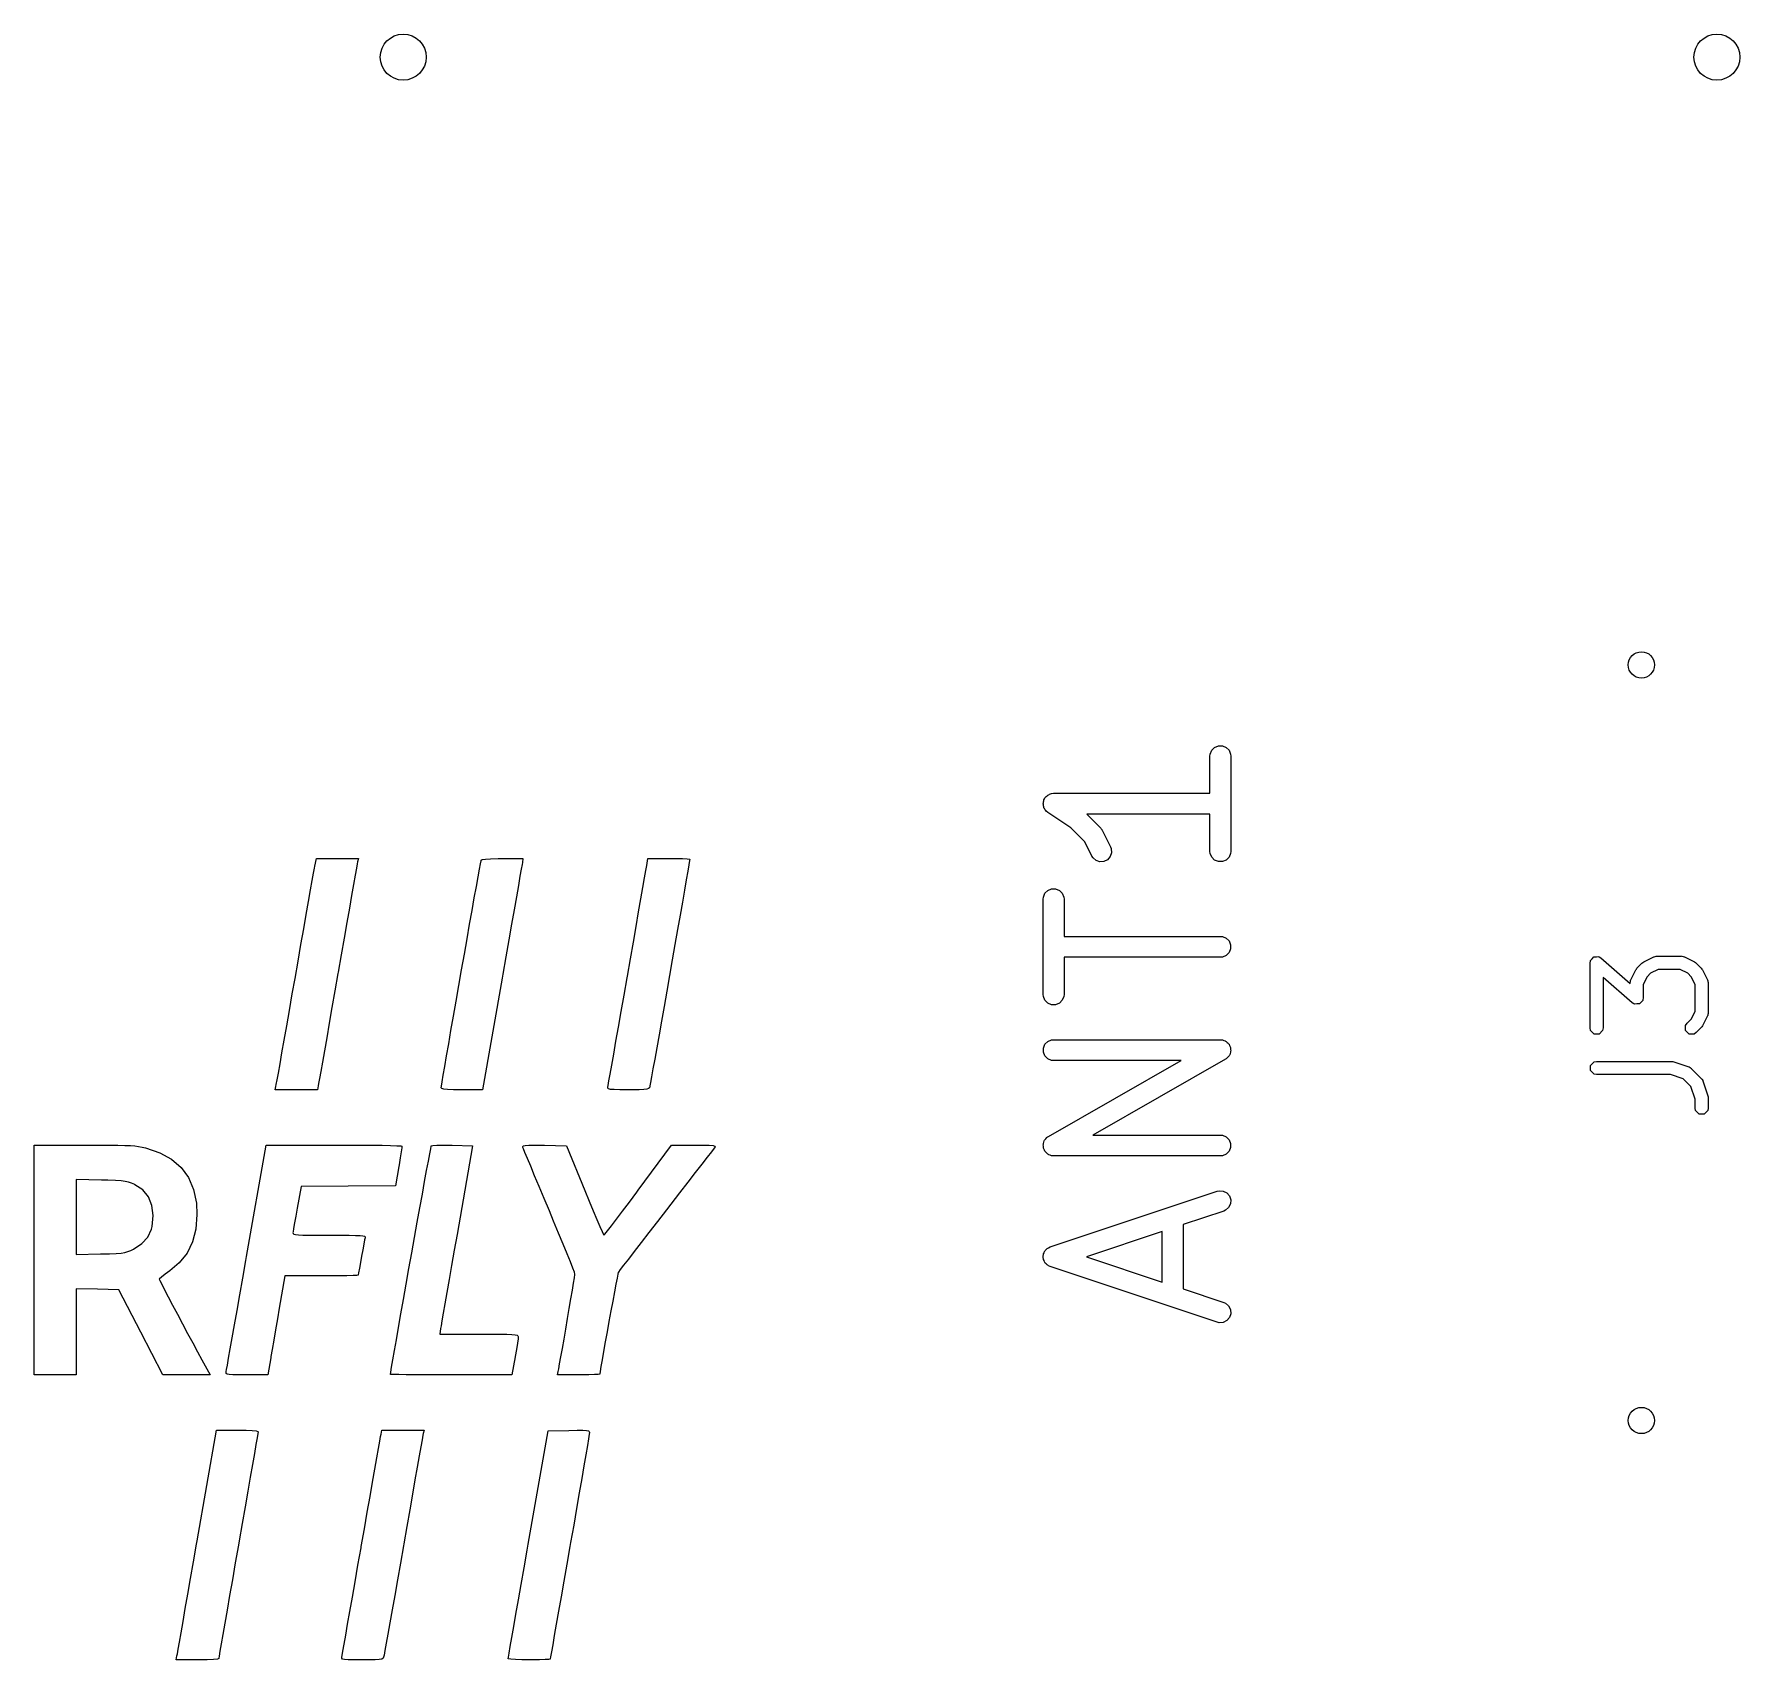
# Model space of a CAD drawing. Extents: x 4.96 to 6.62, y -4.14 to -2.94.
# Drawn here: x 6.108 to 6.619, y -3.43 to -2.943 of the extents above; entities that cross this region are included whole.
import ezdxf

# ---------------------------------------------------------------- set-up
doc = ezdxf.new("R2010")
doc.units = 0
doc.header["$MEASUREMENT"] = 0
doc.layers.add('BLACK', color=7, linetype='CONTINUOUS')

msp = doc.modelspace()

# ---------------------------------------------------------------- linework, layer by layer
at = {"layer": 'BLACK', "linetype": 'CONTINUOUS'}
for p, q in [((6.46001, -3.15905), (6.46007, -3.15844)), ((6.46001, -3.17021), (6.46001, -3.15905)), ((6.46007, -3.15844), (6.46053, -3.15731)), ((6.46053, -3.15731), (6.46139, -3.15645)), ((6.46139, -3.15645), (6.46252, -3.15598)), ((6.46252, -3.15598), (6.46374, -3.15598)), ((6.46374, -3.15598), (6.46487, -3.15645)), ((6.46487, -3.15645), (6.46573, -3.15731)), ((6.46573, -3.15731), (6.4662, -3.15844)), ((6.4662, -3.15844), (6.46626, -3.15905)), ((6.46626, -3.15905), (6.46626, -3.18762)), ((6.41001, -3.17334), (6.41007, -3.17303)), ((6.41007, -3.17364), (6.41001, -3.17334)), ((6.41007, -3.17272), (6.41018, -3.17244)), ((6.41007, -3.17303), (6.41007, -3.17272)), ((6.41007, -3.17394), (6.41007, -3.17364)), ((6.41018, -3.17423), (6.41007, -3.17394)), ((6.41018, -3.17244), (6.41024, -3.17214)), ((6.41025, -3.17453), (6.41018, -3.17423)), ((6.41024, -3.17214), (6.41041, -3.17188)), ((6.41042, -3.17479), (6.41025, -3.17453)), ((6.41041, -3.17188), (6.41053, -3.1716)), ((6.41053, -3.1716), (6.41075, -3.17138)), ((6.41075, -3.17138), (6.41092, -3.17113)), ((6.41092, -3.17113), (6.41118, -3.17095)), ((6.41118, -3.17095), (6.41139, -3.17074)), ((6.41139, -3.17074), (6.41168, -3.17062)), ((6.41168, -3.17062), (6.41193, -3.17045)), ((6.41193, -3.17045), (6.41224, -3.17039)), ((6.41224, -3.17039), (6.41252, -3.17027)), ((6.41252, -3.17027), (6.41312, -3.17021)), ((6.41312, -3.17021), (6.41313, -3.17021)), ((6.41313, -3.17021), (6.41313, -3.17021)), ((6.41313, -3.17021), (6.41313, -3.17021)), ((6.41313, -3.17021), (6.46001, -3.17021)), ((6.41053, -3.17507), (6.41042, -3.17479)), ((6.41075, -3.17529), (6.41053, -3.17507)), ((6.41092, -3.17555), (6.41075, -3.17529)), ((6.41139, -3.17593), (6.41092, -3.17555)), ((6.4114, -3.17593), (6.41139, -3.17593)), ((6.41139, -3.17593), (6.41139, -3.17593)), ((6.41828, -3.18052), (6.4114, -3.17593)), ((6.4114, -3.17593), (6.4114, -3.17593)), ((6.46001, -3.17646), (6.42306, -3.17646)), ((6.42306, -3.17646), (6.42725, -3.18065)), ((6.46001, -3.18762), (6.46001, -3.17646)), ((6.42247, -3.18471), (6.41828, -3.18052)), ((6.42462, -3.18902), (6.42247, -3.18471)), ((6.42725, -3.18065), (6.42744, -3.18089)), ((6.42744, -3.18089), (6.4275, -3.18094)), ((6.4275, -3.18094), (6.42756, -3.18104)), ((6.42756, -3.18104), (6.42763, -3.18112)), ((6.42763, -3.18112), (6.42767, -3.1812)), ((6.42767, -3.1812), (6.42783, -3.18146)), ((6.42783, -3.18146), (6.43021, -3.18622)), ((6.19174, -3.19203), (6.1922, -3.18974)), ((6.1922, -3.18974), (6.20479, -3.18974)), ((6.20479, -3.18974), (6.20456, -3.19072)), ((6.24193, -3.19005), (6.24284, -3.18989)), ((6.24284, -3.18989), (6.2444, -3.18979)), ((6.2444, -3.18979), (6.2467, -3.18974)), ((6.2467, -3.18974), (6.24794, -3.18974)), ((6.24794, -3.18974), (6.25411, -3.18974)), ((6.25411, -3.18974), (6.25393, -3.19094)), ((6.29132, -3.19115), (6.29158, -3.18974)), ((6.29158, -3.18974), (6.29785, -3.18974)), ((6.29785, -3.18974), (6.30007, -3.18975)), ((6.30007, -3.18975), (6.30195, -3.18978)), ((6.30195, -3.18978), (6.30333, -3.18983)), ((6.30333, -3.18983), (6.30405, -3.18989)), ((6.30412, -3.18992), (6.30404, -3.19038)), ((6.30405, -3.18989), (6.30412, -3.18992)), ((6.42495, -3.18953), (6.42462, -3.18902)), ((6.42587, -3.19033), (6.42495, -3.18953)), ((6.43013, -3.18917), (6.42933, -3.19009)), ((6.43052, -3.18801), (6.43013, -3.18917)), ((6.43021, -3.18622), (6.43043, -3.18679)), ((6.43043, -3.18679), (6.43052, -3.18801)), ((6.46007, -3.18823), (6.46001, -3.18762)), ((6.46053, -3.18936), (6.46007, -3.18823)), ((6.46139, -3.19022), (6.46053, -3.18936)), ((6.46573, -3.18936), (6.46487, -3.19022)), ((6.4662, -3.18823), (6.46573, -3.18936)), ((6.46626, -3.18762), (6.4662, -3.18823)), ((6.19096, -3.19633), (6.19135, -3.19413)), ((6.19135, -3.19413), (6.19162, -3.19266)), ((6.19162, -3.19266), (6.19174, -3.19203)), ((6.20383, -3.19475), (6.20334, -3.1975)), ((6.2042, -3.19267), (6.20383, -3.19475)), ((6.20445, -3.1913), (6.2042, -3.19267)), ((6.20456, -3.19072), (6.20445, -3.1913)), ((6.24065, -3.19525), (6.24107, -3.19295)), ((6.24107, -3.19295), (6.24137, -3.19132)), ((6.24137, -3.19132), (6.24155, -3.19042)), ((6.24155, -3.19042), (6.24158, -3.19028)), ((6.24158, -3.19028), (6.24193, -3.19005)), ((6.25322, -3.19507), (6.25273, -3.19785)), ((6.25358, -3.19295), (6.25322, -3.19507)), ((6.25383, -3.19155), (6.25358, -3.19295)), ((6.25393, -3.19094), (6.25383, -3.19155)), ((6.29056, -3.19554), (6.29094, -3.19334)), ((6.29094, -3.19334), (6.2912, -3.19186)), ((6.2912, -3.19186), (6.29132, -3.19117)), ((6.29132, -3.19117), (6.29132, -3.19115)), ((6.3035, -3.19357), (6.30305, -3.19613)), ((6.30383, -3.19163), (6.3035, -3.19357)), ((6.30404, -3.19038), (6.30383, -3.19163)), ((6.42703, -3.19072), (6.42587, -3.19033)), ((6.42824, -3.19063), (6.42703, -3.19072)), ((6.42933, -3.19009), (6.42824, -3.19063)), ((6.46252, -3.19068), (6.46139, -3.19022)), ((6.46374, -3.19068), (6.46252, -3.19068)), ((6.46487, -3.19022), (6.46374, -3.19068)), ((6.18985, -3.20258), (6.19046, -3.19917)), ((6.19046, -3.19917), (6.19096, -3.19633)), ((6.20334, -3.1975), (6.20275, -3.20082)), ((6.23953, -3.2015), (6.24014, -3.19812)), ((6.24014, -3.19812), (6.24065, -3.19525)), ((6.25273, -3.19785), (6.25215, -3.20121)), ((6.28946, -3.20179), (6.29006, -3.19838)), ((6.29006, -3.19838), (6.29056, -3.19554)), ((6.30251, -3.19924), (6.30189, -3.2028)), ((6.30305, -3.19613), (6.30251, -3.19924)), ((6.41007, -3.2013), (6.41053, -3.20017)), ((6.41053, -3.20017), (6.41139, -3.19931)), ((6.41139, -3.19931), (6.41252, -3.19884)), ((6.41252, -3.19884), (6.41374, -3.19884)), ((6.41374, -3.19884), (6.41487, -3.19931)), ((6.41487, -3.19931), (6.41573, -3.20017)), ((6.41573, -3.20017), (6.4162, -3.2013)), ((6.18916, -3.2065), (6.18985, -3.20258)), ((6.20208, -3.20466), (6.20132, -3.20895)), ((6.20275, -3.20082), (6.20208, -3.20466)), ((6.23813, -3.20944), (6.23886, -3.2053)), ((6.23886, -3.2053), (6.23953, -3.2015)), ((6.25147, -3.20509), (6.25071, -3.20942)), ((6.25215, -3.20121), (6.25147, -3.20509)), ((6.28877, -3.20571), (6.28946, -3.20179)), ((6.30189, -3.2028), (6.3012, -3.20675)), ((6.41001, -3.2019), (6.41007, -3.2013)), ((6.41001, -3.23048), (6.41001, -3.2019)), ((6.4162, -3.2013), (6.41626, -3.2019)), ((6.41626, -3.2019), (6.41626, -3.21307)), ((6.1884, -3.21084), (6.18916, -3.2065)), ((6.20132, -3.20895), (6.20051, -3.21361)), ((6.23735, -3.21384), (6.23813, -3.20944)), ((6.25071, -3.20942), (6.24989, -3.21413)), ((6.28719, -3.21478), (6.28801, -3.21006)), ((6.28801, -3.21006), (6.28877, -3.20571)), ((6.3012, -3.20675), (6.30045, -3.211)), ((6.1867, -3.22051), (6.18757, -3.21554)), ((6.18757, -3.21554), (6.1884, -3.21084)), ((6.20051, -3.21361), (6.19964, -3.21858)), ((6.23654, -3.21842), (6.23735, -3.21384)), ((6.24989, -3.21413), (6.24901, -3.21915)), ((6.28631, -3.21979), (6.28719, -3.21478)), ((6.29967, -3.21548), (6.29885, -3.2201)), ((6.30045, -3.211), (6.29967, -3.21548)), ((6.41626, -3.21307), (6.46313, -3.21307)), ((6.46313, -3.21307), (6.46374, -3.21313)), ((6.46374, -3.21313), (6.46487, -3.21359)), ((6.46487, -3.21359), (6.46573, -3.21445)), ((6.46573, -3.21445), (6.4662, -3.21558)), ((6.1858, -3.22569), (6.1867, -3.22051)), ((6.19964, -3.21858), (6.19872, -3.22379)), ((6.23572, -3.2231), (6.23654, -3.21842)), ((6.24901, -3.21915), (6.24809, -3.22442)), ((6.2854, -3.22503), (6.28631, -3.21979)), ((6.29885, -3.2201), (6.29803, -3.22479)), ((6.46313, -3.21932), (6.41626, -3.21932)), ((6.41626, -3.21932), (6.41626, -3.23048)), ((6.46374, -3.21926), (6.46313, -3.21932)), ((6.46487, -3.21879), (6.46374, -3.21926)), ((6.46573, -3.21793), (6.46487, -3.21879)), ((6.4662, -3.2168), (6.46573, -3.21793)), ((6.4662, -3.21558), (6.4662, -3.2168)), ((6.5739, -3.221), (6.57401, -3.22045)), ((6.57401, -3.22037), (6.57403, -3.22034)), ((6.57401, -3.22045), (6.57401, -3.22037)), ((6.57403, -3.22034), (6.57405, -3.22025)), ((6.57405, -3.22025), (6.57454, -3.21976)), ((6.57454, -3.21976), (6.575, -3.21924)), ((6.575, -3.21924), (6.57507, -3.21923)), ((6.57507, -3.21923), (6.57512, -3.21918)), ((6.57512, -3.21918), (6.57581, -3.21918)), ((6.57581, -3.21918), (6.5765, -3.21914)), ((6.5765, -3.21914), (6.57658, -3.21918)), ((6.57658, -3.21918), (6.57662, -3.21918)), ((6.57662, -3.21918), (6.57668, -3.21924)), ((6.57668, -3.21924), (6.57717, -3.21952)), ((6.57717, -3.21952), (6.5859, -3.22716)), ((6.58999, -3.22074), (6.59299, -3.21924)), ((6.59299, -3.21924), (6.59308, -3.21922)), ((6.59308, -3.21922), (6.59311, -3.21918)), ((6.59311, -3.21918), (6.59342, -3.21912)), ((6.59342, -3.21912), (6.59373, -3.21904)), ((6.59373, -3.21904), (6.59377, -3.21905)), ((6.59377, -3.21905), (6.59387, -3.21903)), ((6.59387, -3.21903), (6.60137, -3.21903)), ((6.60137, -3.21903), (6.60146, -3.21905)), ((6.60146, -3.21905), (6.60151, -3.21904)), ((6.60151, -3.21904), (6.60181, -3.21912)), ((6.60181, -3.21912), (6.60212, -3.21918)), ((6.60212, -3.21918), (6.60215, -3.21922)), ((6.60215, -3.21922), (6.60225, -3.21924)), ((6.60225, -3.21924), (6.60525, -3.22074)), ((6.18499, -3.23031), (6.1858, -3.22569)), ((6.19866, -3.22416), (6.19774, -3.22939)), ((6.19872, -3.22379), (6.19866, -3.22416)), ((6.23489, -3.22781), (6.23572, -3.2231)), ((6.24789, -3.22558), (6.24203, -3.25902)), ((6.24809, -3.22442), (6.24789, -3.22558)), ((6.28441, -3.23065), (6.28532, -3.22545)), ((6.28532, -3.22545), (6.2854, -3.22503)), ((6.29803, -3.22479), (6.29721, -3.22946)), ((6.5739, -3.2405), (6.5739, -3.221)), ((6.58657, -3.23298), (6.57784, -3.22534)), ((6.57784, -3.22534), (6.57784, -3.2405)), ((6.58611, -3.22612), (6.58761, -3.22312)), ((6.58761, -3.22312), (6.5878, -3.22287)), ((6.5878, -3.22287), (6.58798, -3.22261)), ((6.58798, -3.22261), (6.58948, -3.22111)), ((6.58948, -3.22111), (6.58974, -3.22093)), ((6.58974, -3.22093), (6.58999, -3.22074)), ((6.59099, -3.22517), (6.58984, -3.22747)), ((6.59203, -3.22412), (6.59099, -3.22517)), ((6.59433, -3.22297), (6.59203, -3.22412)), ((6.6009, -3.22297), (6.59433, -3.22297)), ((6.6032, -3.22412), (6.6009, -3.22297)), ((6.60425, -3.22517), (6.6032, -3.22412)), ((6.6054, -3.22747), (6.60425, -3.22517)), ((6.60525, -3.22074), (6.6055, -3.22094)), ((6.6055, -3.22094), (6.60576, -3.22111)), ((6.60576, -3.22111), (6.60726, -3.22261)), ((6.60726, -3.22261), (6.60743, -3.22287)), ((6.60743, -3.22287), (6.60763, -3.22312)), ((6.60763, -3.22312), (6.60913, -3.22612)), ((6.18412, -3.23524), (6.18499, -3.23031)), ((6.19774, -3.22939), (6.19687, -3.23439)), ((6.23408, -3.23245), (6.23489, -3.22781)), ((6.28354, -3.2356), (6.28441, -3.23065)), ((6.29721, -3.22946), (6.2964, -3.23404)), ((6.41007, -3.23109), (6.41001, -3.23048)), ((6.41626, -3.23048), (6.4162, -3.23109)), ((6.5859, -3.22686), (6.58599, -3.22656)), ((6.58592, -3.22691), (6.5859, -3.22686)), ((6.5859, -3.227), (6.58592, -3.22691)), ((6.5859, -3.22716), (6.5859, -3.227)), ((6.58599, -3.22656), (6.58605, -3.22625)), ((6.58605, -3.22625), (6.58608, -3.22622)), ((6.58608, -3.22622), (6.58611, -3.22612)), ((6.58984, -3.22747), (6.58984, -3.2315)), ((6.6054, -3.23554), (6.6054, -3.22747)), ((6.60913, -3.22612), (6.60915, -3.22622)), ((6.60915, -3.22622), (6.60918, -3.22625)), ((6.60918, -3.22625), (6.60925, -3.22656)), ((6.60925, -3.22656), (6.60933, -3.22686)), ((6.60933, -3.22686), (6.60932, -3.22691)), ((6.60932, -3.22691), (6.60933, -3.227)), ((6.60933, -3.227), (6.60933, -3.236)), ((6.18331, -3.23987), (6.18412, -3.23524)), ((6.19687, -3.23439), (6.19605, -3.2391)), ((6.23329, -3.23696), (6.23408, -3.23245)), ((6.28273, -3.24025), (6.28354, -3.2356)), ((6.2964, -3.23404), (6.29562, -3.23845)), ((6.41053, -3.23221), (6.41007, -3.23109)), ((6.41139, -3.23307), (6.41053, -3.23221)), ((6.41252, -3.23354), (6.41139, -3.23307)), ((6.41374, -3.23354), (6.41252, -3.23354)), ((6.41487, -3.23307), (6.41374, -3.23354)), ((6.41573, -3.23221), (6.41487, -3.23307)), ((6.4162, -3.23109), (6.41573, -3.23221)), ((6.58706, -3.23326), (6.58657, -3.23298)), ((6.58712, -3.23332), (6.58706, -3.23326)), ((6.58716, -3.23332), (6.58712, -3.23332)), ((6.58724, -3.23337), (6.58716, -3.23332)), ((6.58793, -3.23332), (6.58724, -3.23337)), ((6.58862, -3.23332), (6.58793, -3.23332)), ((6.58867, -3.23327), (6.58862, -3.23332)), ((6.58874, -3.23327), (6.58867, -3.23327)), ((6.5892, -3.23274), (6.58874, -3.23327)), ((6.58969, -3.23225), (6.5892, -3.23274)), ((6.58971, -3.23216), (6.58969, -3.23225)), ((6.58973, -3.23213), (6.58971, -3.23216)), ((6.58984, -3.2315), (6.58973, -3.23205)), ((6.58973, -3.23205), (6.58973, -3.23213)), ((6.60425, -3.23783), (6.6054, -3.23554)), ((6.18256, -3.24413), (6.18331, -3.23987)), ((6.19605, -3.2391), (6.19529, -3.24343)), ((6.23254, -3.24125), (6.23329, -3.23696)), ((6.28198, -3.24451), (6.28273, -3.24025)), ((6.29562, -3.23845), (6.29489, -3.24261)), ((6.57405, -3.24125), (6.5739, -3.2405)), ((6.57784, -3.2405), (6.57769, -3.24125)), ((6.60255, -3.23975), (6.60297, -3.23911)), ((6.60255, -3.24125), (6.60255, -3.23975)), ((6.60297, -3.23911), (6.60425, -3.23783)), ((6.60726, -3.24039), (6.60576, -3.24189)), ((6.60743, -3.24013), (6.60726, -3.24039)), ((6.60763, -3.23988), (6.60743, -3.24013)), ((6.60913, -3.23688), (6.60763, -3.23988)), ((6.60915, -3.23679), (6.60913, -3.23688)), ((6.60918, -3.23675), (6.60915, -3.23679)), ((6.60925, -3.23644), (6.60918, -3.23675)), ((6.60933, -3.23614), (6.60925, -3.23644)), ((6.60933, -3.236), (6.60932, -3.2361)), ((6.60932, -3.2361), (6.60933, -3.23614)), ((6.18189, -3.24795), (6.18256, -3.24413)), ((6.19529, -3.24343), (6.1946, -3.24733)), ((6.23122, -3.24885), (6.23185, -3.24524)), ((6.23185, -3.24524), (6.23254, -3.24125)), ((6.28131, -3.24832), (6.28198, -3.24451)), ((6.29489, -3.24261), (6.29421, -3.24643)), ((6.41007, -3.24653), (6.41053, -3.24541)), ((6.41053, -3.24541), (6.41139, -3.24454)), ((6.41139, -3.24454), (6.41252, -3.24408)), ((6.41252, -3.24408), (6.41313, -3.24402)), ((6.41313, -3.24402), (6.46313, -3.24402)), ((6.46313, -3.24402), (6.46329, -3.24403)), ((6.46329, -3.24403), (6.46335, -3.24403)), ((6.46335, -3.24403), (6.46343, -3.24405)), ((6.46343, -3.24405), (6.46374, -3.24408)), ((6.46374, -3.24408), (6.46412, -3.24424)), ((6.46412, -3.24424), (6.46453, -3.24435)), ((6.46453, -3.24435), (6.46468, -3.24447)), ((6.46468, -3.24447), (6.46487, -3.24454)), ((6.46487, -3.24454), (6.46516, -3.24484)), ((6.46516, -3.24484), (6.46549, -3.24509)), ((6.46549, -3.24509), (6.46559, -3.24527)), ((6.46559, -3.24527), (6.46573, -3.24541)), ((6.46573, -3.24541), (6.46589, -3.24579)), ((6.46589, -3.24579), (6.46609, -3.24615)), ((6.46609, -3.24615), (6.46612, -3.24635)), ((6.57512, -3.24232), (6.57405, -3.24125)), ((6.57662, -3.24232), (6.57512, -3.24232)), ((6.57769, -3.24125), (6.57662, -3.24232)), ((6.60361, -3.24232), (6.60255, -3.24125)), ((6.60512, -3.24232), (6.60361, -3.24232)), ((6.60576, -3.24189), (6.60512, -3.24232)), ((6.18081, -3.254), (6.1813, -3.25126)), ((6.1813, -3.25126), (6.18189, -3.24795)), ((6.19401, -3.25071), (6.19351, -3.25353)), ((6.1946, -3.24733), (6.19401, -3.25071)), ((6.23068, -3.25201), (6.23122, -3.24885)), ((6.28073, -3.25162), (6.28131, -3.24832)), ((6.2936, -3.24985), (6.29308, -3.25278)), ((6.29421, -3.24643), (6.2936, -3.24985)), ((6.41007, -3.24775), (6.41007, -3.24653)), ((6.41053, -3.24888), (6.41007, -3.24775)), ((6.41139, -3.24974), (6.41053, -3.24888)), ((6.41252, -3.25021), (6.41139, -3.24974)), ((6.41158, -3.273), (6.45136, -3.25027)), ((6.41313, -3.25027), (6.41252, -3.25021)), ((6.45136, -3.25027), (6.41313, -3.25027)), ((6.46468, -3.24986), (6.4249, -3.27259)), ((6.46481, -3.24976), (6.46468, -3.24986)), ((6.46487, -3.24974), (6.46481, -3.24976)), ((6.46493, -3.24968), (6.46487, -3.24974)), ((6.46518, -3.2495), (6.46493, -3.24968)), ((6.46544, -3.24917), (6.46518, -3.2495)), ((6.46573, -3.24888), (6.46544, -3.24917)), ((6.46581, -3.24869), (6.46573, -3.24888)), ((6.46593, -3.24854), (6.46581, -3.24869)), ((6.46604, -3.24814), (6.46593, -3.24854)), ((6.4662, -3.24775), (6.46604, -3.24814)), ((6.46612, -3.24635), (6.4662, -3.24653)), ((6.4662, -3.24653), (6.4662, -3.24695)), ((6.4662, -3.24695), (6.46625, -3.24736)), ((6.46625, -3.24736), (6.4662, -3.24755)), ((6.4662, -3.24755), (6.4662, -3.24775)), ((6.57405, -3.25175), (6.57512, -3.25068)), ((6.57512, -3.25068), (6.57587, -3.25053)), ((6.57587, -3.25053), (6.59837, -3.25053)), ((6.59837, -3.25053), (6.59868, -3.25059)), ((6.59868, -3.25059), (6.59899, -3.25063)), ((6.59899, -3.25063), (6.60349, -3.25213)), ((6.18019, -3.25746), (6.18044, -3.25609)), ((6.18044, -3.25609), (6.18081, -3.254)), ((6.19313, -3.25569), (6.19287, -3.25714)), ((6.19351, -3.25353), (6.19313, -3.25569)), ((6.22989, -3.25662), (6.23023, -3.25462)), ((6.23023, -3.25462), (6.23068, -3.25201)), ((6.27964, -3.25771), (6.27988, -3.25638)), ((6.27988, -3.25638), (6.28025, -3.25433)), ((6.28025, -3.25433), (6.28073, -3.25162)), ((6.29266, -3.25514), (6.29236, -3.25685)), ((6.29308, -3.25278), (6.29266, -3.25514)), ((6.57405, -3.25325), (6.57405, -3.25175)), ((6.57512, -3.25432), (6.57405, -3.25325)), ((6.57587, -3.25447), (6.57512, -3.25432)), ((6.59805, -3.25447), (6.57587, -3.25447)), ((6.6018, -3.25572), (6.59805, -3.25447)), ((6.60415, -3.25806), (6.6018, -3.25572)), ((6.60349, -3.25213), (6.60357, -3.25218)), ((6.60357, -3.25218), (6.60362, -3.25218)), ((6.60362, -3.25218), (6.60388, -3.25236)), ((6.60388, -3.25236), (6.60416, -3.25251)), ((6.60416, -3.25251), (6.60418, -3.25255)), ((6.60418, -3.25255), (6.60426, -3.25261)), ((6.60426, -3.25261), (6.60726, -3.25561)), ((6.60726, -3.25561), (6.60731, -3.25569)), ((6.60731, -3.25569), (6.60735, -3.25571)), ((6.60735, -3.25571), (6.60751, -3.25598)), ((6.60751, -3.25598), (6.60768, -3.25624)), ((6.60768, -3.25624), (6.60768, -3.25629)), ((6.60768, -3.25629), (6.60773, -3.25638)), ((6.60773, -3.25638), (6.60923, -3.26088)), ((6.17984, -3.25902), (6.18008, -3.25804)), ((6.1925, -3.25902), (6.17984, -3.25902)), ((6.18008, -3.25804), (6.18019, -3.25746)), ((6.19274, -3.25782), (6.1925, -3.25902)), ((6.19275, -3.25781), (6.19274, -3.25782)), ((6.19287, -3.25714), (6.19275, -3.25781)), ((6.22961, -3.25844), (6.22968, -3.25792)), ((6.22976, -3.25866), (6.22961, -3.25844)), ((6.22968, -3.25792), (6.22989, -3.25662)), ((6.23035, -3.25883), (6.22976, -3.25866)), ((6.23149, -3.25894), (6.23035, -3.25883)), ((6.23327, -3.259), (6.23149, -3.25894)), ((6.23582, -3.25902), (6.23327, -3.259)), ((6.24203, -3.25902), (6.23582, -3.25902)), ((6.27954, -3.25826), (6.27964, -3.25771)), ((6.27954, -3.25856), (6.27954, -3.25826)), ((6.27954, -3.25826), (6.27954, -3.25826)), ((6.27977, -3.25877), (6.27954, -3.25856)), ((6.28037, -3.2589), (6.27977, -3.25877)), ((6.28147, -3.25898), (6.28037, -3.2589)), ((6.28318, -3.25901), (6.28147, -3.25898)), ((6.28563, -3.25902), (6.28318, -3.25901)), ((6.28679, -3.25902), (6.28563, -3.25902)), ((6.28891, -3.25901), (6.28679, -3.25902)), ((6.29035, -3.25896), (6.28891, -3.25901)), ((6.29126, -3.25886), (6.29035, -3.25896)), ((6.29177, -3.25869), (6.29126, -3.25886)), ((6.29201, -3.25842), (6.29177, -3.25869)), ((6.29213, -3.25804), (6.29201, -3.25842)), ((6.29217, -3.25783), (6.29213, -3.25804)), ((6.29236, -3.25685), (6.29217, -3.25783)), ((6.6054, -3.26182), (6.60415, -3.25806)), ((6.60923, -3.26088), (6.60927, -3.26119)), ((6.60927, -3.26119), (6.60933, -3.2615)), ((6.60933, -3.2615), (6.60933, -3.2645)), ((6.6054, -3.2645), (6.6054, -3.26182)), ((6.60555, -3.26525), (6.6054, -3.2645)), ((6.60661, -3.26632), (6.60555, -3.26525)), ((6.60812, -3.26632), (6.60661, -3.26632)), ((6.60918, -3.26525), (6.60812, -3.26632)), ((6.60933, -3.2645), (6.60918, -3.26525)), ((6.1076, -3.30834), (6.1076, -3.27558)), ((6.1076, -3.27558), (6.12257, -3.27558)), ((6.12257, -3.27558), (6.12665, -3.27558)), ((6.12665, -3.27558), (6.12998, -3.2756)), ((6.12998, -3.2756), (6.13265, -3.27563)), ((6.13265, -3.27563), (6.13477, -3.27568)), ((6.13477, -3.27568), (6.13645, -3.27576)), ((6.13645, -3.27576), (6.1378, -3.27587)), ((6.1378, -3.27587), (6.13893, -3.27602)), ((6.13893, -3.27602), (6.13994, -3.27621)), ((6.13994, -3.27621), (6.14094, -3.27645)), ((6.14094, -3.27645), (6.14098, -3.27646)), ((6.14098, -3.27646), (6.14525, -3.27789)), ((6.17124, -3.30902), (6.1771, -3.27558)), ((6.1771, -3.27558), (6.19747, -3.27558)), ((6.19747, -3.27558), (6.20159, -3.27559)), ((6.20159, -3.27559), (6.20543, -3.2756)), ((6.20543, -3.2756), (6.20891, -3.27563)), ((6.20891, -3.27563), (6.21194, -3.27567)), ((6.21194, -3.27567), (6.21443, -3.27572)), ((6.21443, -3.27572), (6.21631, -3.27578)), ((6.21631, -3.27578), (6.21747, -3.27584)), ((6.21747, -3.27584), (6.21785, -3.2759)), ((6.21779, -3.27643), (6.2176, -3.27765)), ((6.21785, -3.2759), (6.21779, -3.27643)), ((6.22615, -3.27823), (6.22645, -3.27669)), ((6.22645, -3.27669), (6.22661, -3.27589)), ((6.22661, -3.27589), (6.22663, -3.27579)), ((6.22663, -3.27579), (6.22713, -3.27572)), ((6.22713, -3.27572), (6.22834, -3.27566)), ((6.22834, -3.27566), (6.23009, -3.27565)), ((6.23009, -3.27565), (6.23221, -3.27566)), ((6.23221, -3.27566), (6.23294, -3.27567)), ((6.23294, -3.27567), (6.23902, -3.2758)), ((6.23902, -3.2758), (6.23435, -3.30237)), ((6.25409, -3.27603), (6.25428, -3.27583)), ((6.25412, -3.27633), (6.25409, -3.27603)), ((6.25426, -3.2767), (6.25412, -3.27633)), ((6.25471, -3.27783), (6.25426, -3.2767)), ((6.25428, -3.27583), (6.25482, -3.2757)), ((6.25482, -3.2757), (6.25582, -3.27564)), ((6.25582, -3.27564), (6.25741, -3.27563)), ((6.25741, -3.27563), (6.25972, -3.27566)), ((6.25972, -3.27566), (6.26055, -3.27567)), ((6.26055, -3.27567), (6.2672, -3.2758)), ((6.2672, -3.2758), (6.27264, -3.28919)), ((6.28867, -3.2891), (6.29867, -3.27561)), ((6.29867, -3.27561), (6.30534, -3.27559)), ((6.30534, -3.27559), (6.30802, -3.2756)), ((6.30802, -3.2756), (6.30991, -3.27566)), ((6.30991, -3.27566), (6.31109, -3.27576)), ((6.31138, -3.27652), (6.31057, -3.27757)), ((6.31109, -3.27576), (6.31165, -3.27591)), ((6.3117, -3.27609), (6.31138, -3.27652)), ((6.31165, -3.27591), (6.3117, -3.27609)), ((6.41001, -3.2755), (6.41007, -3.2753)), ((6.41007, -3.27591), (6.41001, -3.2755)), ((6.41007, -3.2751), (6.41023, -3.27472)), ((6.41007, -3.2753), (6.41007, -3.2751)), ((6.41007, -3.27632), (6.41007, -3.27591)), ((6.41014, -3.27651), (6.41007, -3.27632)), ((6.41017, -3.27671), (6.41014, -3.27651)), ((6.41037, -3.27707), (6.41017, -3.27671)), ((6.41023, -3.27472), (6.41033, -3.27432)), ((6.41033, -3.27432), (6.41046, -3.27416)), ((6.41046, -3.27416), (6.41053, -3.27398)), ((6.41053, -3.27398), (6.41083, -3.27368)), ((6.41083, -3.27368), (6.41108, -3.27336)), ((6.41108, -3.27336), (6.41134, -3.27317)), ((6.41134, -3.27317), (6.41139, -3.27312)), ((6.41139, -3.27312), (6.41145, -3.27309)), ((6.41145, -3.27309), (6.41158, -3.273)), ((6.4249, -3.27259), (6.46313, -3.27259)), ((6.46313, -3.27259), (6.46374, -3.27265)), ((6.46374, -3.27265), (6.46487, -3.27312)), ((6.46487, -3.27312), (6.46573, -3.27398)), ((6.46573, -3.27398), (6.4662, -3.2751)), ((6.4662, -3.27632), (6.46573, -3.27745)), ((6.4662, -3.2751), (6.4662, -3.27632)), ((6.14525, -3.27789), (6.14882, -3.27984)), ((6.14882, -3.27984), (6.1517, -3.28232)), ((6.21688, -3.282), (6.2159, -3.28777)), ((6.21697, -3.28148), (6.21688, -3.282)), ((6.21732, -3.27939), (6.21697, -3.28148)), ((6.2176, -3.27765), (6.21732, -3.27939)), ((6.22523, -3.28323), (6.22575, -3.28044)), ((6.22575, -3.28044), (6.22615, -3.27823)), ((6.25544, -3.27961), (6.25471, -3.27783)), ((6.25642, -3.28196), (6.25544, -3.27961)), ((6.25759, -3.28479), (6.25642, -3.28196)), ((6.30772, -3.28129), (6.30576, -3.28383)), ((6.30934, -3.27919), (6.30772, -3.28129)), ((6.31057, -3.27757), (6.30934, -3.27919)), ((6.41053, -3.27745), (6.41037, -3.27707)), ((6.41067, -3.27759), (6.41053, -3.27745)), ((6.41077, -3.27776), (6.41067, -3.27759)), ((6.4111, -3.27802), (6.41077, -3.27776)), ((6.41139, -3.27831), (6.4111, -3.27802)), ((6.41158, -3.27839), (6.41139, -3.27831)), ((6.41174, -3.27851), (6.41158, -3.27839)), ((6.41214, -3.27862), (6.41174, -3.27851)), ((6.41252, -3.27878), (6.41214, -3.27862)), ((6.41283, -3.27881), (6.41252, -3.27878)), ((6.41291, -3.27883), (6.41283, -3.27881)), ((6.41297, -3.27882), (6.41291, -3.27883)), ((6.41313, -3.27884), (6.41297, -3.27882)), ((6.46313, -3.27884), (6.41313, -3.27884)), ((6.46374, -3.27878), (6.46313, -3.27884)), ((6.46487, -3.27831), (6.46374, -3.27878)), ((6.46573, -3.27745), (6.46487, -3.27831)), ((6.12776, -3.28611), (6.12024, -3.28595)), ((6.12024, -3.28595), (6.12024, -3.30834)), ((6.12969, -3.28615), (6.12776, -3.28611)), ((6.13197, -3.28622), (6.12969, -3.28615)), ((6.13366, -3.28632), (6.13197, -3.28622)), ((6.13491, -3.28647), (6.13366, -3.28632)), ((6.13591, -3.28669), (6.13491, -3.28647)), ((6.1368, -3.287), (6.13591, -3.28669)), ((6.13777, -3.28743), (6.1368, -3.287)), ((6.1517, -3.28232), (6.15388, -3.28532)), ((6.15388, -3.28532), (6.15539, -3.28887)), ((6.22396, -3.29027), (6.22463, -3.28654)), ((6.22463, -3.28654), (6.22523, -3.28323)), ((6.25894, -3.28802), (6.25759, -3.28479)), ((6.30353, -3.28672), (6.30106, -3.28991)), ((6.30576, -3.28383), (6.30353, -3.28672)), ((6.13783, -3.28746), (6.13777, -3.28743)), ((6.14014, -3.28901), (6.13783, -3.28746)), ((6.14185, -3.29113), (6.14014, -3.28901)), ((6.14291, -3.29372), (6.14185, -3.29113)), ((6.15539, -3.28887), (6.15622, -3.29297)), ((6.18761, -3.288), (6.18641, -3.29453)), ((6.20175, -3.28788), (6.18761, -3.288)), ((6.2159, -3.28777), (6.20175, -3.28788)), ((6.22322, -3.29435), (6.22396, -3.29027)), ((6.26043, -3.29156), (6.25894, -3.28802)), ((6.26202, -3.29533), (6.26043, -3.29156)), ((6.27264, -3.28919), (6.27395, -3.29239)), ((6.286, -3.29269), (6.2882, -3.28973)), ((6.2882, -3.28973), (6.28867, -3.2891)), ((6.30106, -3.28991), (6.29842, -3.29333)), ((6.41214, -3.30608), (6.46214, -3.28942)), ((6.46214, -3.28942), (6.46274, -3.28928)), ((6.46274, -3.28928), (6.46396, -3.28937)), ((6.46396, -3.28937), (6.46505, -3.28991)), ((6.46505, -3.28991), (6.46585, -3.29083)), ((6.46585, -3.29083), (6.46623, -3.29199)), ((6.46623, -3.29199), (6.46614, -3.29321)), ((6.1433, -3.2967), (6.14291, -3.29372)), ((6.14297, -3.29996), (6.1433, -3.2967)), ((6.15641, -3.29639), (6.15609, -3.30077)), ((6.15622, -3.29297), (6.15641, -3.29639)), ((6.18599, -3.29686), (6.18563, -3.29893)), ((6.18641, -3.29453), (6.18599, -3.29686)), ((6.22243, -3.29871), (6.22322, -3.29435)), ((6.26329, -3.29837), (6.26202, -3.29533)), ((6.27395, -3.29239), (6.27516, -3.29532)), ((6.27516, -3.29532), (6.27624, -3.29788)), ((6.28216, -3.29779), (6.28397, -3.2954)), ((6.28397, -3.2954), (6.286, -3.29269)), ((6.29715, -3.29497), (6.29443, -3.29847)), ((6.29842, -3.29333), (6.29715, -3.29497)), ((6.46412, -3.29535), (6.45197, -3.2994)), ((6.46468, -3.2951), (6.46412, -3.29535)), ((6.4656, -3.2943), (6.46468, -3.2951)), ((6.46614, -3.29321), (6.4656, -3.2943)), ((6.14168, -3.3032), (6.14275, -3.30082)), ((6.14275, -3.30082), (6.14297, -3.29996)), ((6.15609, -3.30077), (6.15512, -3.30461)), ((6.18521, -3.3016), (6.18518, -3.30183)), ((6.18518, -3.30183), (6.18523, -3.30207)), ((6.18536, -3.30057), (6.18521, -3.3016)), ((6.18523, -3.30207), (6.18546, -3.30225)), ((6.18563, -3.29893), (6.18536, -3.30057)), ((6.18546, -3.30225), (6.18595, -3.30238)), ((6.18595, -3.30238), (6.18683, -3.30248)), ((6.22162, -3.30326), (6.22243, -3.29871)), ((6.23435, -3.30237), (6.23352, -3.30712)), ((6.26479, -3.30196), (6.26329, -3.29837)), ((6.26614, -3.30524), (6.26479, -3.30196)), ((6.27624, -3.29788), (6.27714, -3.29997)), ((6.27714, -3.29997), (6.27783, -3.30152)), ((6.27783, -3.30152), (6.27825, -3.30241)), ((6.27825, -3.30241), (6.27838, -3.30259)), ((6.27838, -3.30259), (6.27869, -3.30225)), ((6.27869, -3.30225), (6.27947, -3.30129)), ((6.27947, -3.30129), (6.28065, -3.29978)), ((6.28065, -3.29978), (6.28216, -3.29779)), ((6.29188, -3.30176), (6.28954, -3.30479)), ((6.29443, -3.29847), (6.29188, -3.30176)), ((6.44572, -3.30148), (6.42301, -3.30905)), ((6.44572, -3.31662), (6.44572, -3.30148)), ((6.45197, -3.2994), (6.45197, -3.3187)), ((6.13479, -3.30778), (6.1357, -3.30752)), ((6.1357, -3.30752), (6.13657, -3.30715)), ((6.13657, -3.30715), (6.13743, -3.30673)), ((6.13743, -3.30673), (6.13993, -3.30513)), ((6.13993, -3.30513), (6.14168, -3.3032)), ((6.15512, -3.30461), (6.15347, -3.30796)), ((6.18683, -3.30248), (6.18817, -3.30254)), ((6.18817, -3.30254), (6.19009, -3.30257)), ((6.19009, -3.30257), (6.19268, -3.30259)), ((6.19268, -3.30259), (6.19605, -3.30259)), ((6.19605, -3.30259), (6.19609, -3.30259)), ((6.19609, -3.30259), (6.19945, -3.3026)), ((6.19945, -3.3026), (6.20204, -3.30261)), ((6.20204, -3.30261), (6.20396, -3.30264)), ((6.20396, -3.30264), (6.20529, -3.3027)), ((6.20529, -3.3027), (6.20615, -3.3028)), ((6.20607, -3.30699), (6.20573, -3.3089)), ((6.20639, -3.30529), (6.20607, -3.30699)), ((6.20615, -3.3028), (6.20662, -3.30293)), ((6.20664, -3.30401), (6.20639, -3.30529)), ((6.20662, -3.30293), (6.2068, -3.3031)), ((6.20679, -3.30336), (6.20664, -3.30401)), ((6.2068, -3.3031), (6.20679, -3.30333)), ((6.20679, -3.30333), (6.20679, -3.30336)), ((6.22078, -3.30792), (6.22162, -3.30326)), ((6.23352, -3.30712), (6.23273, -3.31165)), ((6.26733, -3.30814), (6.26614, -3.30524)), ((6.28746, -3.30749), (6.28569, -3.30978)), ((6.28954, -3.30479), (6.28746, -3.30749)), ((6.41029, -3.30787), (6.41042, -3.3075)), ((6.41042, -3.3075), (6.41056, -3.30733)), ((6.41056, -3.30733), (6.41066, -3.30713)), ((6.41066, -3.30713), (6.41096, -3.30687)), ((6.41096, -3.30687), (6.41121, -3.30658)), ((6.41121, -3.30658), (6.41141, -3.30648)), ((6.41141, -3.30648), (6.41158, -3.30633)), ((6.41158, -3.30633), (6.41214, -3.30608)), ((6.1076, -3.34442), (6.1076, -3.30834)), ((6.12024, -3.30834), (6.12754, -3.30819)), ((6.12754, -3.30819), (6.13024, -3.30813)), ((6.13024, -3.30813), (6.13223, -3.30806)), ((6.13223, -3.30806), (6.1337, -3.30795)), ((6.1337, -3.30795), (6.13479, -3.30778)), ((6.15112, -3.31087), (6.14824, -3.31327)), ((6.15347, -3.30796), (6.15112, -3.31087)), ((6.17011, -3.31547), (6.17103, -3.31022)), ((6.17103, -3.31022), (6.17124, -3.30902)), ((6.20509, -3.31252), (6.20487, -3.31383)), ((6.20538, -3.31081), (6.20509, -3.31252)), ((6.20573, -3.3089), (6.20538, -3.31081)), ((6.21911, -3.31728), (6.21994, -3.31262)), ((6.21994, -3.31262), (6.22078, -3.30792)), ((6.23273, -3.31165), (6.23199, -3.31588)), ((6.26832, -3.31057), (6.26733, -3.30814)), ((6.26906, -3.31245), (6.26832, -3.31057)), ((6.26953, -3.31369), (6.26906, -3.31245)), ((6.28428, -3.31162), (6.28328, -3.31292)), ((6.28569, -3.30978), (6.28428, -3.31162)), ((6.41003, -3.30866), (6.4101, -3.30844)), ((6.41006, -3.30905), (6.41003, -3.30866)), ((6.41003, -3.30944), (6.41006, -3.30905)), ((6.4101, -3.30965), (6.41003, -3.30944)), ((6.4101, -3.30844), (6.41012, -3.30822)), ((6.41012, -3.30987), (6.4101, -3.30965)), ((6.41012, -3.30822), (6.41029, -3.30787)), ((6.41029, -3.31022), (6.41012, -3.30987)), ((6.41042, -3.3106), (6.41029, -3.31022)), ((6.41056, -3.31076), (6.41042, -3.3106)), ((6.41066, -3.31096), (6.41056, -3.31076)), ((6.41096, -3.31122), (6.41066, -3.31096)), ((6.41121, -3.31152), (6.41096, -3.31122)), ((6.41141, -3.31162), (6.41121, -3.31152)), ((6.41158, -3.31176), (6.41141, -3.31162)), ((6.41214, -3.31201), (6.41158, -3.31176)), ((6.46214, -3.32868), (6.41214, -3.31201)), ((6.42301, -3.30905), (6.44572, -3.31662)), ((6.14516, -3.31566), (6.1451, -3.31577)), ((6.1451, -3.31577), (6.14529, -3.3162)), ((6.14576, -3.31512), (6.14516, -3.31566)), ((6.14529, -3.3162), (6.14584, -3.3173)), ((6.14684, -3.31428), (6.14576, -3.31512)), ((6.14584, -3.3173), (6.1467, -3.31896)), ((6.14824, -3.31327), (6.14684, -3.31428)), ((6.16923, -3.32048), (6.17011, -3.31547)), ((6.18277, -3.31479), (6.18109, -3.32449)), ((6.19377, -3.31479), (6.18277, -3.31479)), ((6.1963, -3.31479), (6.19377, -3.31479)), ((6.19904, -3.31476), (6.1963, -3.31479)), ((6.20137, -3.31473), (6.19904, -3.31476)), ((6.20318, -3.31468), (6.20137, -3.31473)), ((6.20435, -3.31462), (6.20318, -3.31468)), ((6.20477, -3.31455), (6.20435, -3.31462)), ((6.20487, -3.31383), (6.20477, -3.31451)), ((6.20477, -3.31451), (6.20477, -3.31455)), ((6.2183, -3.32182), (6.21911, -3.31728)), ((6.23199, -3.31588), (6.23131, -3.31973)), ((6.26892, -3.31909), (6.26928, -3.31694)), ((6.26928, -3.31694), (6.26954, -3.31533)), ((6.26969, -3.31422), (6.26953, -3.31369)), ((6.26954, -3.31533), (6.26968, -3.3144)), ((6.26968, -3.3144), (6.26969, -3.31422)), ((6.28194, -3.31727), (6.2815, -3.31961)), ((6.2823, -3.31544), (6.28194, -3.31727)), ((6.28254, -3.31422), (6.2823, -3.31544)), ((6.28266, -3.31374), (6.28254, -3.31422)), ((6.28274, -3.31363), (6.28266, -3.31374)), ((6.28328, -3.31292), (6.28274, -3.31363)), ((6.1266, -3.31881), (6.12024, -3.31869)), ((6.12024, -3.31869), (6.12024, -3.34442)), ((6.13295, -3.31893), (6.1266, -3.31881)), ((6.13956, -3.33167), (6.13295, -3.31893)), ((6.1467, -3.31896), (6.14781, -3.32108)), ((6.14781, -3.32108), (6.1491, -3.32355)), ((6.16841, -3.32517), (6.16923, -3.32048)), ((6.21753, -3.32615), (6.2183, -3.32182)), ((6.23131, -3.31973), (6.23072, -3.32312)), ((6.268, -3.32455), (6.26849, -3.32167)), ((6.26849, -3.32167), (6.26892, -3.31909)), ((6.281, -3.32232), (6.28045, -3.3253)), ((6.2815, -3.31961), (6.281, -3.32232)), ((6.45197, -3.3187), (6.46412, -3.32275)), ((6.46412, -3.32275), (6.46468, -3.323)), ((6.1491, -3.32355), (6.15054, -3.32626)), ((6.15054, -3.32626), (6.15207, -3.32912)), ((6.16766, -3.32948), (6.16841, -3.32517)), ((6.18054, -3.32768), (6.17997, -3.33095)), ((6.18109, -3.32449), (6.18054, -3.32768)), ((6.21681, -3.33021), (6.21753, -3.32615)), ((6.23022, -3.32598), (6.22983, -3.32823)), ((6.23072, -3.32312), (6.23022, -3.32598)), ((6.26695, -3.33071), (6.26748, -3.3276)), ((6.26748, -3.3276), (6.268, -3.32455)), ((6.28045, -3.3253), (6.27988, -3.32841)), ((6.46468, -3.323), (6.4656, -3.3238)), ((6.46585, -3.32726), (6.46505, -3.32818)), ((6.4656, -3.3238), (6.46614, -3.32489)), ((6.46623, -3.32611), (6.46585, -3.32726)), ((6.46614, -3.32489), (6.46623, -3.32611)), ((6.14617, -3.3444), (6.13956, -3.33167)), ((6.15207, -3.32912), (6.15362, -3.33203)), ((6.15362, -3.33203), (6.15514, -3.33487)), ((6.16698, -3.33333), (6.16766, -3.32948)), ((6.17997, -3.33095), (6.17943, -3.33408)), ((6.21616, -3.33391), (6.21681, -3.33021)), ((6.22943, -3.33059), (6.22916, -3.33222)), ((6.22916, -3.33222), (6.24093, -3.33222)), ((6.22956, -3.32978), (6.22943, -3.33056)), ((6.22943, -3.33056), (6.22943, -3.33059)), ((6.22983, -3.32823), (6.22956, -3.32978)), ((6.24093, -3.33222), (6.24446, -3.33223)), ((6.24446, -3.33223), (6.24721, -3.33224)), ((6.24721, -3.33224), (6.24928, -3.33228)), ((6.24928, -3.33228), (6.25076, -3.33234)), ((6.25076, -3.33234), (6.25175, -3.33242)), ((6.25175, -3.33242), (6.25234, -3.33255)), ((6.25234, -3.33255), (6.25262, -3.33271)), ((6.25262, -3.33271), (6.2527, -3.33292)), ((6.2527, -3.33293), (6.25263, -3.33362)), ((6.2527, -3.33292), (6.2527, -3.33293)), ((6.26642, -3.33374), (6.26695, -3.33071)), ((6.2793, -3.33155), (6.27876, -3.33459)), ((6.27988, -3.32841), (6.2793, -3.33155)), ((6.46274, -3.32881), (6.46214, -3.32868)), ((6.46396, -3.32873), (6.46274, -3.32881)), ((6.46505, -3.32818), (6.46396, -3.32873)), ((6.15514, -3.33487), (6.15659, -3.33754)), ((6.15659, -3.33754), (6.1579, -3.33995)), ((6.16591, -3.33941), (6.1664, -3.33666)), ((6.1664, -3.33666), (6.16698, -3.33333)), ((6.17895, -3.33683), (6.17857, -3.33898)), ((6.17943, -3.33408), (6.17895, -3.33683)), ((6.21511, -3.33993), (6.21559, -3.33718)), ((6.21559, -3.33718), (6.21616, -3.33391)), ((6.25214, -3.3368), (6.25177, -3.33891)), ((6.25243, -3.33497), (6.25214, -3.3368)), ((6.25263, -3.33362), (6.25243, -3.33497)), ((6.26548, -3.33908), (6.26593, -3.33657)), ((6.26593, -3.33657), (6.26642, -3.33374)), ((6.27825, -3.33741), (6.27781, -3.3399)), ((6.27876, -3.33459), (6.27825, -3.33741)), ((6.1579, -3.33995), (6.15886, -3.3417)), ((6.15886, -3.3417), (6.16037, -3.34442)), ((6.1652, -3.34344), (6.1653, -3.34287)), ((6.1653, -3.34287), (6.16555, -3.3415)), ((6.16555, -3.3415), (6.16591, -3.33941)), ((6.17852, -3.3393), (6.17762, -3.34442)), ((6.17857, -3.33898), (6.17852, -3.3393)), ((6.21448, -3.34358), (6.21473, -3.34209)), ((6.21473, -3.34209), (6.21511, -3.33993)), ((6.25175, -3.33903), (6.2508, -3.34442)), ((6.25177, -3.33891), (6.25175, -3.33903)), ((6.26468, -3.34344), (6.26484, -3.34264)), ((6.26484, -3.34264), (6.26511, -3.34115)), ((6.26511, -3.34115), (6.26548, -3.33908)), ((6.27746, -3.34193), (6.27722, -3.34338)), ((6.27781, -3.3399), (6.27746, -3.34193)), ((6.12024, -3.34442), (6.1076, -3.34442)), ((6.15327, -3.34441), (6.14617, -3.3444)), ((6.16037, -3.34442), (6.15327, -3.34441)), ((6.16516, -3.34368), (6.1652, -3.34344)), ((6.16519, -3.34399), (6.16516, -3.34368)), ((6.16544, -3.3442), (6.16519, -3.34399)), ((6.16605, -3.34433), (6.16544, -3.3442)), ((6.16715, -3.3444), (6.16605, -3.34433)), ((6.16886, -3.34442), (6.16715, -3.3444)), ((6.17132, -3.34442), (6.16886, -3.34442)), ((6.17762, -3.34442), (6.17132, -3.34442)), ((6.21437, -3.34431), (6.21448, -3.34358)), ((6.21448, -3.34433), (6.21437, -3.34431)), ((6.21531, -3.34435), (6.21448, -3.34433)), ((6.21688, -3.34437), (6.21531, -3.34435)), ((6.21909, -3.34439), (6.21688, -3.34437)), ((6.22186, -3.3444), (6.21909, -3.34439)), ((6.22509, -3.34441), (6.22186, -3.3444)), ((6.22869, -3.34442), (6.22509, -3.34441)), ((6.23258, -3.34442), (6.22869, -3.34442)), ((6.2508, -3.34442), (6.23258, -3.34442)), ((6.26445, -3.34442), (6.26468, -3.34344)), ((6.27078, -3.34442), (6.26445, -3.34442)), ((6.27176, -3.34442), (6.27078, -3.34442)), ((6.27387, -3.34439), (6.27176, -3.34442)), ((6.27556, -3.34434), (6.27387, -3.34439)), ((6.27669, -3.34428), (6.27556, -3.34434)), ((6.2771, -3.3442), (6.27669, -3.34428)), ((6.27711, -3.34413), (6.2771, -3.3442)), ((6.27722, -3.34338), (6.27711, -3.34413)), ((6.15647, -3.39421), (6.16229, -3.36098)), ((6.16229, -3.36098), (6.1685, -3.36098)), ((6.1685, -3.36098), (6.17114, -3.361)), ((6.17114, -3.361), (6.17299, -3.36107)), ((6.17299, -3.36107), (6.17413, -3.3612)), ((6.17442, -3.3633), (6.17408, -3.36532)), ((6.17413, -3.3612), (6.17465, -3.36139)), ((6.17463, -3.36201), (6.17442, -3.3633)), ((6.17471, -3.3615), (6.17463, -3.36201)), ((6.17465, -3.36139), (6.17471, -3.3615)), ((6.21118, -3.36431), (6.21144, -3.36286)), ((6.21144, -3.36286), (6.21157, -3.36219)), ((6.21157, -3.36218), (6.21181, -3.36098)), ((6.21157, -3.36219), (6.21157, -3.36218)), ((6.21181, -3.36098), (6.22447, -3.36098)), ((6.22413, -3.36254), (6.22388, -3.36391)), ((6.22424, -3.36196), (6.22413, -3.36254)), ((6.22447, -3.36098), (6.22424, -3.36196)), ((6.25568, -3.39519), (6.26167, -3.3612)), ((6.26167, -3.3612), (6.26786, -3.36108)), ((6.26786, -3.36108), (6.27031, -3.36104)), ((6.27031, -3.36104), (6.27201, -3.36104)), ((6.27201, -3.36104), (6.27311, -3.3611)), ((6.27311, -3.3611), (6.27372, -3.36123)), ((6.27376, -3.36358), (6.27342, -3.36564)), ((6.27372, -3.36123), (6.274, -3.36144)), ((6.27398, -3.36225), (6.27376, -3.36358)), ((6.27405, -3.36171), (6.27398, -3.36225)), ((6.274, -3.36144), (6.27405, -3.36171)), ((6.17362, -3.368), (6.17305, -3.37127)), ((6.17408, -3.36532), (6.17362, -3.368)), ((6.21031, -3.36929), (6.2108, -3.36647)), ((6.2108, -3.36647), (6.21118, -3.36431)), ((6.22301, -3.36874), (6.22242, -3.37206)), ((6.2235, -3.366), (6.22301, -3.36874)), ((6.22388, -3.36391), (6.2235, -3.366)), ((6.27296, -3.36835), (6.2724, -3.37165)), ((6.27342, -3.36564), (6.27296, -3.36835)), ((6.17305, -3.37127), (6.1724, -3.37507)), ((6.20903, -3.37657), (6.20971, -3.37267)), ((6.20971, -3.37267), (6.21031, -3.36929)), ((6.22242, -3.37206), (6.22175, -3.37591)), ((6.2724, -3.37165), (6.27174, -3.37548)), ((6.1724, -3.37507), (6.17165, -3.37932)), ((6.20827, -3.3809), (6.20903, -3.37657)), ((6.22175, -3.37591), (6.22099, -3.3802)), ((6.27174, -3.37548), (6.27099, -3.37976)), ((6.17084, -3.38397), (6.16997, -3.38895)), ((6.17165, -3.37932), (6.17084, -3.38397)), ((6.20744, -3.38561), (6.20827, -3.3809)), ((6.22099, -3.3802), (6.22017, -3.38487)), ((6.27099, -3.37976), (6.27018, -3.38443)), ((6.16997, -3.38895), (6.16905, -3.39419)), ((6.20657, -3.39061), (6.20744, -3.38561)), ((6.22017, -3.38487), (6.2193, -3.38985)), ((6.27018, -3.38443), (6.26931, -3.38942)), ((6.1563, -3.39518), (6.15647, -3.39421)), ((6.16905, -3.39419), (6.16882, -3.3955)), ((6.20565, -3.39584), (6.20657, -3.39061)), ((6.2193, -3.38985), (6.21838, -3.39507)), ((6.26931, -3.38942), (6.26839, -3.39467)), ((6.15538, -3.40044), (6.1563, -3.39518)), ((6.16882, -3.3955), (6.1679, -3.40079)), ((6.20467, -3.40145), (6.20558, -3.39625)), ((6.20558, -3.39625), (6.20565, -3.39584)), ((6.21829, -3.39562), (6.21737, -3.40086)), ((6.21838, -3.39507), (6.21829, -3.39562)), ((6.25445, -3.40222), (6.25537, -3.39696)), ((6.25537, -3.39696), (6.25568, -3.39519)), ((6.26817, -3.3959), (6.26724, -3.40118)), ((6.26839, -3.39467), (6.26817, -3.3959)), ((6.1545, -3.40545), (6.15538, -3.40044)), ((6.1679, -3.40079), (6.16701, -3.40583)), ((6.2038, -3.40641), (6.20467, -3.40145)), ((6.21737, -3.40086), (6.21649, -3.40585)), ((6.25357, -3.4072), (6.25445, -3.40222)), ((6.26724, -3.40118), (6.26636, -3.40621)), ((6.15367, -3.41015), (6.1545, -3.40545)), ((6.16701, -3.40583), (6.16618, -3.41056)), ((6.20299, -3.41105), (6.2038, -3.40641)), ((6.21649, -3.40585), (6.21567, -3.41054)), ((6.25275, -3.41185), (6.25357, -3.4072)), ((6.26636, -3.40621), (6.26553, -3.41093)), ((6.15223, -3.41835), (6.15291, -3.41448)), ((6.15291, -3.41448), (6.15367, -3.41015)), ((6.16543, -3.41491), (6.16475, -3.41882)), ((6.16618, -3.41056), (6.16543, -3.41491)), ((6.20224, -3.41532), (6.20299, -3.41105)), ((6.2149, -3.41485), (6.21422, -3.41872)), ((6.21567, -3.41054), (6.2149, -3.41485)), ((6.25201, -3.41609), (6.25275, -3.41185)), ((6.26553, -3.41093), (6.26477, -3.41526)), ((6.15164, -3.42171), (6.15223, -3.41835)), ((6.16475, -3.41882), (6.16416, -3.42221)), ((6.20099, -3.42242), (6.20157, -3.41913)), ((6.20157, -3.41913), (6.20224, -3.41532)), ((6.21422, -3.41872), (6.21362, -3.42208)), ((6.25078, -3.42312), (6.25134, -3.41987)), ((6.25134, -3.41987), (6.25201, -3.41609)), ((6.26409, -3.41914), (6.26351, -3.42251)), ((6.26477, -3.41526), (6.26409, -3.41914)), ((6.15078, -3.42661), (6.15115, -3.42449)), ((6.15115, -3.42449), (6.15164, -3.42171)), ((6.16367, -3.42503), (6.1633, -3.4272)), ((6.16416, -3.42221), (6.16367, -3.42503)), ((6.20014, -3.42719), (6.20051, -3.42513)), ((6.20051, -3.42513), (6.20099, -3.42242)), ((6.21312, -3.42486), (6.21274, -3.42699)), ((6.21362, -3.42208), (6.21312, -3.42486)), ((6.25031, -3.42577), (6.25078, -3.42312)), ((6.26351, -3.42251), (6.26302, -3.4253)), ((6.1502, -3.42983), (6.15042, -3.42863)), ((6.15657, -3.42983), (6.1502, -3.42983)), ((6.15042, -3.42863), (6.15053, -3.42802)), ((6.15053, -3.42802), (6.15078, -3.42661)), ((6.15698, -3.42983), (6.15657, -3.42983)), ((6.15944, -3.42979), (6.15698, -3.42983)), ((6.16132, -3.4297), (6.15944, -3.42979)), ((6.16252, -3.42957), (6.16132, -3.4297)), ((6.16294, -3.4294), (6.16252, -3.42957)), ((6.16295, -3.42936), (6.16294, -3.4294)), ((6.16306, -3.42867), (6.16295, -3.42936)), ((6.1633, -3.4272), (6.16306, -3.42867)), ((6.1998, -3.42906), (6.1999, -3.42852)), ((6.1998, -3.42936), (6.1998, -3.42906)), ((6.20003, -3.42957), (6.1998, -3.42936)), ((6.1999, -3.42852), (6.20014, -3.42719)), ((6.20063, -3.42971), (6.20003, -3.42957)), ((6.20171, -3.42978), (6.20063, -3.42971)), ((6.20342, -3.42982), (6.20171, -3.42978)), ((6.20587, -3.42983), (6.20342, -3.42982)), ((6.2079, -3.42982), (6.20587, -3.42983)), ((6.20978, -3.42979), (6.2079, -3.42982)), ((6.21103, -3.42971), (6.20978, -3.42979)), ((6.21178, -3.42958), (6.21103, -3.42971)), ((6.21217, -3.42936), (6.21178, -3.42958)), ((6.21234, -3.42906), (6.21217, -3.42936)), ((6.21235, -3.42904), (6.21234, -3.42906)), ((6.21248, -3.42841), (6.21235, -3.42904)), ((6.21274, -3.42699), (6.21248, -3.42841)), ((6.24967, -3.4295), (6.24975, -3.42903)), ((6.24975, -3.42955), (6.24967, -3.4295)), ((6.24975, -3.42903), (6.24997, -3.42777)), ((6.25047, -3.42966), (6.24975, -3.42955)), ((6.24997, -3.42777), (6.25031, -3.42577)), ((6.25186, -3.42975), (6.25047, -3.42966)), ((6.25374, -3.4298), (6.25186, -3.42975)), ((6.25597, -3.42983), (6.25374, -3.4298)), ((6.25695, -3.42982), (6.25597, -3.42983)), ((6.25906, -3.42979), (6.25695, -3.42982)), ((6.26075, -3.42974), (6.25906, -3.42979)), ((6.26188, -3.42967), (6.26075, -3.42974)), ((6.26229, -3.42958), (6.26188, -3.42967)), ((6.2624, -3.42888), (6.26229, -3.42954)), ((6.26229, -3.42954), (6.26229, -3.42958)), ((6.26265, -3.42745), (6.2624, -3.42888)), ((6.26302, -3.4253), (6.26265, -3.42745))]:
    msp.add_line(p, q, dxfattribs=at)
at = {"layer": 'BLACK'}
for centre, radius in [((6.21823, -2.94965), 0.00689), ((6.21823, -2.94965), 0.00689), ((6.61193, -2.94965), 0.00689), ((6.61193, -2.94965), 0.00689), ((6.58929, -3.13173), 0.00394), ((6.58929, -3.13173), 0.00394), ((6.58929, -3.35811), 0.00394), ((6.58929, -3.35811), 0.00394)]:
    msp.add_circle(centre, radius, dxfattribs=at)

doc.saveas('drawing.dxf')
